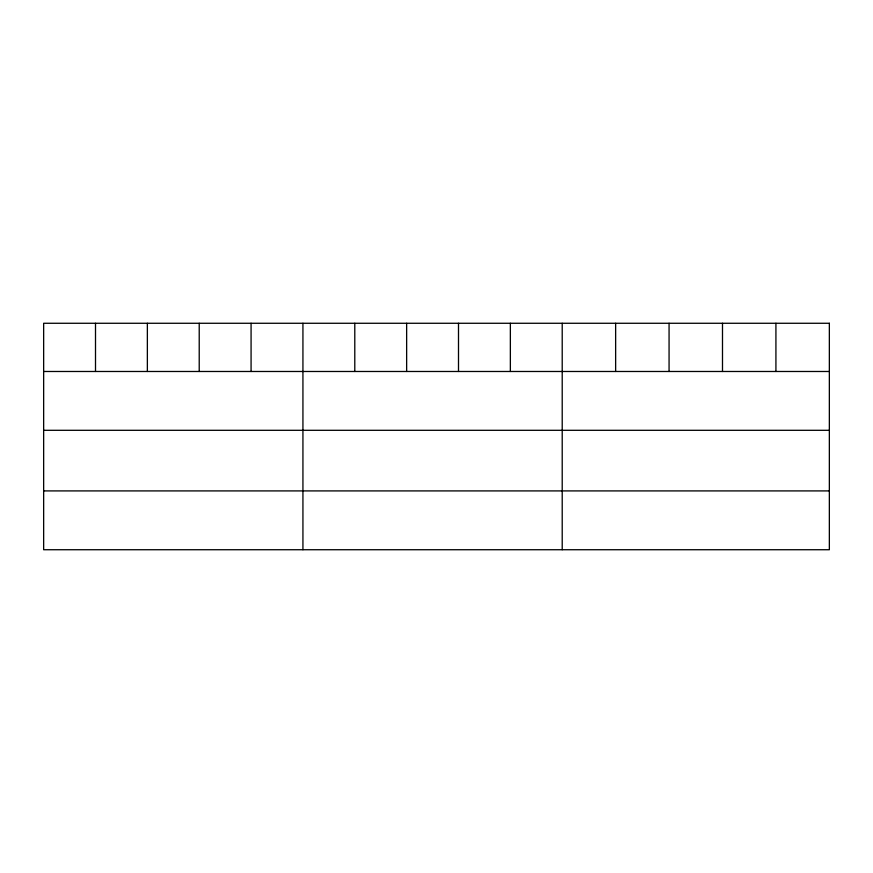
<?xml version="1.0" encoding="UTF-8"?>
<svg xmlns="http://www.w3.org/2000/svg" width="873" height="873" viewBox="0 0 873 873"><rect width="100%" height="100%" fill="white"/><g stroke="black" fill="none" stroke-linecap="round" stroke-linejoin="round"><path stroke-width="1.31" d="M43.65 371.483L829.35 371.483M43.65 430.302L829.35 430.302M43.65 490.91L829.35 490.91M775.922 323.272L775.922 371.483M722.495 323.272L722.495 371.483M669.067 323.272L669.067 371.483M615.64 323.272L615.64 371.483M562.212 323.272L562.212 549.728M510.356 323.272L510.356 371.483M458.5 323.272L458.5 371.483M406.643 323.272L406.643 371.483M354.787 323.272L354.787 371.483M302.931 323.272L302.931 549.728M251.075 323.272L251.075 371.483M199.219 323.272L199.219 371.483M147.362 323.272L147.362 371.483M95.506 323.272L95.506 371.483M829.35 323.272L43.65 323.272L43.65 549.728L829.35 549.728L829.35 323.272"/></g></svg>
